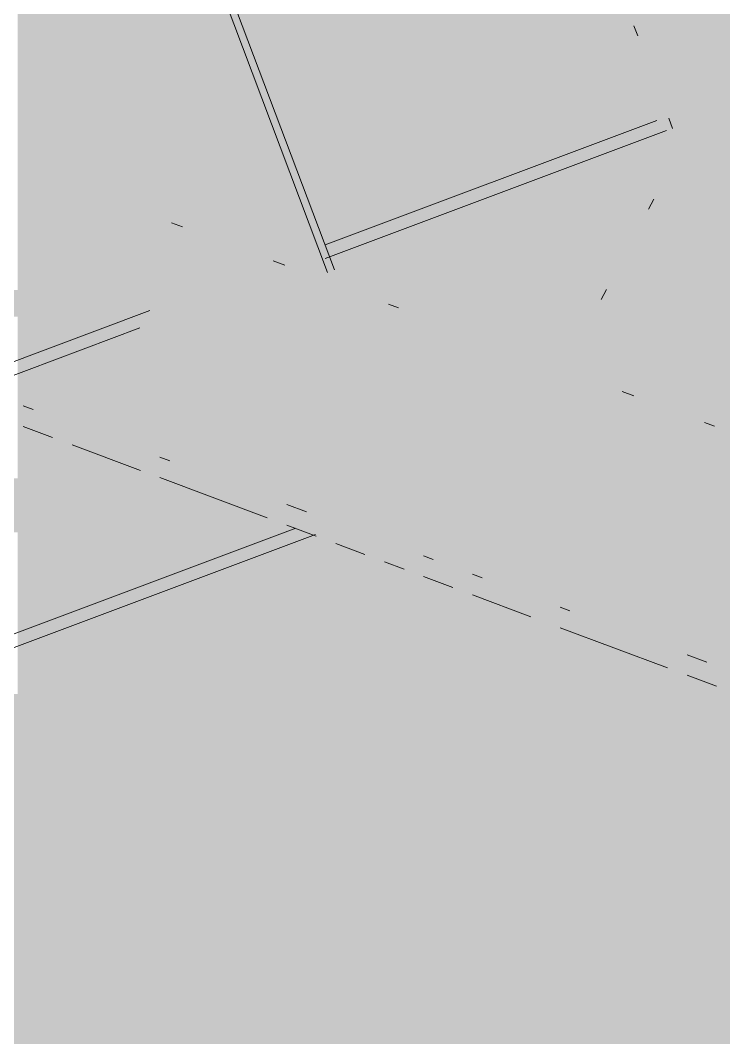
# Paper-space layout '03 3D Building and Roof' of a CAD drawing. Header units: millimetres. Extents: x 5 to 415, y 5 to 292.
# Drawn here: x 129.1 to 133.58, y 106.17 to 112.69 of the extents above; entities that cross this region are included whole.
import ezdxf

# ---------------------------------------------------------------- set-up
doc = ezdxf.new("R2010")
doc.units = ezdxf.units.MM
doc.layers.add('EXISTING', color=7, linetype='Continuous')
doc.layers.add('IMAGES', color=7, linetype='Continuous')

# ---------------------------------------------------------------- blocks, each defined once
blk = doc.blocks.new('SHEET_03')
at = {"layer": 'EXISTING', "color": 250, "lineweight": 9}
for p, q in [((131.0562, 111.0829), (130.3403, 112.9784)), ((130.3847, 112.995), (131.1007, 111.0995)), ((133.0066, 112.6529), (133.0313, 112.5875)), ((133.2288, 112.0646), (133.2535, 111.9993)), ((131.0413, 111.2587), (133.1534, 112.0499)), ((131.0413, 111.1713), (133.2155, 111.9858)), ((133.1346, 111.549), (133.1009, 111.4851)), ((130.0625, 111.399), (130.1319, 111.373)), ((130.7106, 111.1563), (130.7846, 111.1285)), ((132.8316, 110.9739), (132.7979, 110.9099)), ((120.9158, 107.4656), (129.9232, 110.8398)), ((131.507, 110.8579), (131.4441, 110.8815)), ((120.9779, 107.4015), (129.861, 110.7292)), ((132.9326, 110.3239), (133.0066, 110.2961)), ((129.118, 110.2335), (129.1802, 110.2102)), ((133.5201, 110.1038), (133.4572, 110.1274)), ((129.3045, 110.0325), (129.118, 110.1023)), ((129.8641, 109.8228), (129.4289, 109.9859)), ((129.9885, 109.9074), (130.0506, 109.8841)), ((130.6724, 109.52), (129.9885, 109.7763)), ((130.7968, 109.6046), (130.9211, 109.558)), ((130.9833, 109.4036), (130.7968, 109.4735)), ((123.2142, 106.5931), (130.8549, 109.4553)), ((123.2142, 106.5057), (130.9792, 109.4145)), ((131.2942, 109.2871), (131.1077, 109.357)), ((131.6673, 109.2785), (131.7294, 109.2552)), ((131.5429, 109.194), (131.4186, 109.2405)), ((131.8538, 109.0775), (131.6673, 109.1474)), ((131.9782, 109.162), (132.0403, 109.1387)), ((132.3512, 108.8912), (131.9782, 109.0309)), ((132.5378, 108.9524), (132.5999, 108.9291)), ((133.2217, 108.5651), (132.5378, 108.8213)), ((133.3461, 108.6496), (133.4704, 108.603)), ((133.5326, 108.4486), (133.3461, 108.5185))]:
    blk.add_line(p, q, dxfattribs=at)
at = {"layer": 'IMAGES', "color": 7}
for points in [[(129.0822, 111.4857), (129.2536, 111.4857), (129.0822, 114.9143), (129.2536, 114.9143)], [(129.2536, 111.6571), (129.425, 111.6571), (129.2536, 114.9143), (129.425, 114.9143)], [(129.425, 111.8286), (129.5963, 111.8286), (129.425, 114.5714), (129.5963, 114.5714)], [(129.5963, 112.5143), (130.1104, 112.5143), (129.5963, 114.4), (130.1104, 114.4)], [(130.1104, 112.6857), (130.2818, 112.6857), (130.1104, 113.2), (130.2818, 113.2)], [(130.2818, 112.6857), (130.4532, 112.6857), (130.2818, 113.0286), (130.4532, 113.0286)], [(130.6245, 112.6857), (130.7959, 112.6857), (130.6245, 113.0286), (130.7959, 113.0286)], [(130.4532, 112.6857), (130.6245, 112.6857), (130.4532, 112.8571), (130.6245, 112.8571)], [(130.7959, 112.6857), (132.1668, 112.6857), (130.7959, 112.8571), (132.1668, 112.8571)], [(132.1668, 112.6857), (132.3381, 112.6857), (132.1668, 112.8571), (132.3381, 112.8571)], [(132.3381, 112.6857), (132.5095, 112.6857), (132.3381, 112.8571), (132.5095, 112.8571)], [(132.5095, 112.6857), (132.6809, 112.6857), (132.5095, 112.8571), (132.6809, 112.8571)], [(132.6809, 112.6857), (133.0236, 112.6857), (132.6809, 112.8571), (133.0236, 112.8571)], [(133.0236, 112.6857), (133.195, 112.6857), (133.0236, 112.8571), (133.195, 112.8571)], [(133.195, 112.6857), (134.0518, 112.6857), (133.195, 112.8571), (134.0518, 112.8571)], [(130.1104, 112.5143), (130.2818, 112.5143), (130.1104, 112.6857), (130.2818, 112.6857)], [(130.2818, 112.5143), (130.4532, 112.5143), (130.2818, 112.6857), (130.4532, 112.6857)], [(130.4532, 112.5143), (130.6245, 112.5143), (130.4532, 112.6857), (130.6245, 112.6857)], [(130.6245, 112.5143), (130.7959, 112.5143), (130.6245, 112.6857), (130.7959, 112.6857)], [(130.7959, 112.5143), (131.6527, 112.5143), (130.7959, 112.6857), (131.6527, 112.6857)], [(131.6527, 112.5143), (131.8241, 112.5143), (131.6527, 112.6857), (131.8241, 112.6857)], [(131.8241, 112.5143), (131.9954, 112.5143), (131.8241, 112.6857), (131.9954, 112.6857)], [(131.9954, 112.5143), (132.1668, 112.5143), (131.9954, 112.6857), (132.1668, 112.6857)], [(132.1668, 112.5143), (132.3381, 112.5143), (132.1668, 112.6857), (132.3381, 112.6857)], [(132.3381, 112.5143), (132.5095, 112.5143), (132.3381, 112.6857), (132.5095, 112.6857)], [(132.5095, 112.5143), (132.6809, 112.5143), (132.5095, 112.6857), (132.6809, 112.6857)], [(132.6809, 112.5143), (132.8522, 112.5143), (132.6809, 112.6857), (132.8522, 112.6857)], [(132.8522, 112.5143), (133.0236, 112.5143), (132.8522, 112.6857), (133.0236, 112.6857)], [(133.0236, 112.5143), (133.195, 112.5143), (133.0236, 112.6857), (133.195, 112.6857)], [(133.195, 112.3429), (133.3663, 112.3429), (133.195, 112.6857), (133.3663, 112.6857)], [(133.3663, 112.3429), (134.0518, 112.3429), (133.3663, 112.6857), (134.0518, 112.6857)], [(129.5963, 112.3429), (130.2818, 112.3429), (129.5963, 112.5143), (130.2818, 112.5143)], [(130.2818, 112.3429), (130.4532, 112.3429), (130.2818, 112.5143), (130.4532, 112.5143)], [(130.4532, 112.1714), (130.6245, 112.1714), (130.4532, 112.5143), (130.6245, 112.5143)], [(130.6245, 112.3429), (130.7959, 112.3429), (130.6245, 112.5143), (130.7959, 112.5143)], [(130.7959, 112.3429), (130.9672, 112.3429), (130.7959, 112.5143), (130.9672, 112.5143)], [(130.9672, 112.3429), (131.1386, 112.3429), (130.9672, 112.5143), (131.1386, 112.5143)], [(131.1386, 112.3429), (131.4813, 112.3429), (131.1386, 112.5143), (131.4813, 112.5143)], [(131.4813, 112.3429), (131.6527, 112.3429), (131.4813, 112.5143), (131.6527, 112.5143)], [(131.6527, 112.3429), (131.8241, 112.3429), (131.6527, 112.5143), (131.8241, 112.5143)], [(131.8241, 112.3429), (131.9954, 112.3429), (131.8241, 112.5143), (131.9954, 112.5143)], [(131.9954, 112.3429), (132.3381, 112.3429), (131.9954, 112.5143), (132.3381, 112.5143)], [(132.3381, 112.3429), (132.6809, 112.3429), (132.3381, 112.5143), (132.6809, 112.5143)], [(132.6809, 112.3429), (133.195, 112.3429), (132.6809, 112.5143), (133.195, 112.5143)], [(129.5963, 111.8286), (130.1104, 111.8286), (129.5963, 112.3429), (130.1104, 112.3429)], [(130.1104, 111.4857), (130.2818, 111.4857), (130.1104, 112.3429), (130.2818, 112.3429)], [(130.2818, 111.8286), (130.4532, 111.8286), (130.2818, 112.3429), (130.4532, 112.3429)], [(130.6245, 112.1714), (130.7959, 112.1714), (130.6245, 112.3429), (130.7959, 112.3429)], [(130.7959, 112.1714), (130.9672, 112.1714), (130.7959, 112.3429), (130.9672, 112.3429)], [(130.9672, 112.1714), (131.1386, 112.1714), (130.9672, 112.3429), (131.1386, 112.3429)], [(131.1386, 112.1714), (131.4813, 112.1714), (131.1386, 112.3429), (131.4813, 112.3429)], [(131.4813, 112.1714), (131.6527, 112.1714), (131.4813, 112.3429), (131.6527, 112.3429)], [(131.6527, 112.1714), (131.8241, 112.1714), (131.6527, 112.3429), (131.8241, 112.3429)], [(131.8241, 112.1714), (131.9954, 112.1714), (131.8241, 112.3429), (131.9954, 112.3429)], [(131.9954, 112.1714), (132.3381, 112.1714), (131.9954, 112.3429), (132.3381, 112.3429)], [(132.3381, 112.1714), (132.8522, 112.1714), (132.3381, 112.3429), (132.8522, 112.3429)], [(132.8522, 112.1714), (133.0236, 112.1714), (132.8522, 112.3429), (133.0236, 112.3429)], [(133.0236, 112.1714), (133.195, 112.1714), (133.0236, 112.3429), (133.195, 112.3429)], [(133.195, 112.1714), (133.3663, 112.1714), (133.195, 112.3429), (133.3663, 112.3429)], [(133.3663, 112), (133.5377, 112), (133.3663, 112.3429), (133.5377, 112.3429)], [(133.5377, 111.3143), (134.0518, 111.3143), (133.5377, 112.3429), (134.0518, 112.3429)], [(130.4532, 112), (130.6245, 112), (130.4532, 112.1714), (130.6245, 112.1714)], [(130.6245, 112), (130.7959, 112), (130.6245, 112.1714), (130.7959, 112.1714)], [(130.7959, 112), (130.9672, 112), (130.7959, 112.1714), (130.9672, 112.1714)], [(130.9672, 112), (131.1386, 112), (130.9672, 112.1714), (131.1386, 112.1714)], [(131.1386, 112), (131.4813, 112), (131.1386, 112.1714), (131.4813, 112.1714)], [(131.4813, 112), (131.6527, 112), (131.4813, 112.1714), (131.6527, 112.1714)], [(131.6527, 112), (131.8241, 112), (131.6527, 112.1714), (131.8241, 112.1714)], [(131.8241, 112), (132.5095, 112), (131.8241, 112.1714), (132.5095, 112.1714)], [(132.5095, 112), (132.8522, 112), (132.5095, 112.1714), (132.8522, 112.1714)], [(132.8522, 112), (133.0236, 112), (132.8522, 112.1714), (133.0236, 112.1714)], [(133.0236, 112), (133.3663, 112), (133.0236, 112.1714), (133.3663, 112.1714)], [(130.4532, 111.6571), (130.6245, 111.6571), (130.4532, 112), (130.6245, 112)], [(130.6245, 111.8286), (130.9672, 111.8286), (130.6245, 112), (130.9672, 112)], [(130.9672, 111.8286), (131.1386, 111.8286), (130.9672, 112), (131.1386, 112)], [(131.1386, 111.8286), (132.1668, 111.8286), (131.1386, 112), (132.1668, 112)], [(132.1668, 111.8286), (132.3381, 111.8286), (132.1668, 112), (132.3381, 112)], [(132.3381, 111.8286), (132.5095, 111.8286), (132.3381, 112), (132.5095, 112)], [(132.5095, 111.8286), (132.6809, 111.8286), (132.5095, 112), (132.6809, 112)], [(132.6809, 111.8286), (132.8522, 111.8286), (132.6809, 112), (132.8522, 112)], [(132.8522, 111.6571), (133.0236, 111.6571), (132.8522, 112), (133.0236, 112)], [(133.0236, 111.8286), (133.195, 111.8286), (133.0236, 112), (133.195, 112)], [(133.195, 111.8286), (133.3663, 111.8286), (133.195, 112), (133.3663, 112)], [(133.3663, 111.8286), (133.5377, 111.8286), (133.3663, 112), (133.5377, 112)], [(129.425, 111.6571), (129.5963, 111.6571), (129.425, 111.8286), (129.5963, 111.8286)], [(129.5963, 111.6571), (129.7677, 111.6571), (129.5963, 111.8286), (129.7677, 111.8286)], [(129.7677, 111.6571), (129.9391, 111.6571), (129.7677, 111.8286), (129.9391, 111.8286)], [(129.9391, 111.6571), (130.1104, 111.6571), (129.9391, 111.8286), (130.1104, 111.8286)], [(130.2818, 111.6571), (130.4532, 111.6571), (130.2818, 111.8286), (130.4532, 111.8286)], [(130.6245, 111.6571), (130.7959, 111.6571), (130.6245, 111.8286), (130.7959, 111.8286)], [(130.7959, 111.6571), (130.9672, 111.6571), (130.7959, 111.8286), (130.9672, 111.8286)], [(130.9672, 111.6571), (131.1386, 111.6571), (130.9672, 111.8286), (131.1386, 111.8286)], [(131.1386, 111.6571), (131.31, 111.6571), (131.1386, 111.8286), (131.31, 111.8286)], [(131.31, 111.6571), (131.6527, 111.6571), (131.31, 111.8286), (131.6527, 111.8286)], [(131.6527, 111.6571), (131.8241, 111.6571), (131.6527, 111.8286), (131.8241, 111.8286)], [(131.8241, 111.6571), (131.9954, 111.6571), (131.8241, 111.8286), (131.9954, 111.8286)], [(131.9954, 111.6571), (132.1668, 111.6571), (131.9954, 111.8286), (132.1668, 111.8286)], [(132.1668, 111.6571), (132.3381, 111.6571), (132.1668, 111.8286), (132.3381, 111.8286)], [(132.3381, 111.4857), (132.5095, 111.4857), (132.3381, 111.8286), (132.5095, 111.8286)], [(132.5095, 111.6571), (132.8522, 111.6571), (132.5095, 111.8286), (132.8522, 111.8286)], [(133.0236, 111.6571), (133.195, 111.6571), (133.0236, 111.8286), (133.195, 111.8286)], [(133.195, 111.6571), (133.3663, 111.6571), (133.195, 111.8286), (133.3663, 111.8286)], [(133.3663, 111.3143), (133.5377, 111.3143), (133.3663, 111.8286), (133.5377, 111.8286)], [(129.2536, 111.4857), (129.425, 111.4857), (129.2536, 111.6571), (129.425, 111.6571)], [(129.425, 111.4857), (129.5963, 111.4857), (129.425, 111.6571), (129.5963, 111.6571)], [(129.5963, 111.3143), (129.7677, 111.3143), (129.5963, 111.6571), (129.7677, 111.6571)], [(129.7677, 111.4857), (129.9391, 111.4857), (129.7677, 111.6571), (129.9391, 111.6571)], [(129.9391, 111.4857), (130.1104, 111.4857), (129.9391, 111.6571), (130.1104, 111.6571)], [(130.2818, 111.4857), (130.4532, 111.4857), (130.2818, 111.6571), (130.4532, 111.6571)], [(130.4532, 111.3143), (130.6245, 111.3143), (130.4532, 111.6571), (130.6245, 111.6571)], [(130.6245, 111.3143), (130.7959, 111.3143), (130.6245, 111.6571), (130.7959, 111.6571)], [(130.7959, 111.4857), (130.9672, 111.4857), (130.7959, 111.6571), (130.9672, 111.6571)], [(130.9672, 111.4857), (131.1386, 111.4857), (130.9672, 111.6571), (131.1386, 111.6571)], [(131.1386, 111.4857), (131.31, 111.4857), (131.1386, 111.6571), (131.31, 111.6571)], [(131.31, 111.4857), (131.4813, 111.4857), (131.31, 111.6571), (131.4813, 111.6571)], [(131.4813, 111.4857), (131.6527, 111.4857), (131.4813, 111.6571), (131.6527, 111.6571)], [(131.6527, 111.4857), (131.8241, 111.4857), (131.6527, 111.6571), (131.8241, 111.6571)], [(131.8241, 111.3143), (131.9954, 111.3143), (131.8241, 111.6571), (131.9954, 111.6571)], [(131.9954, 111.4857), (132.3381, 111.4857), (131.9954, 111.6571), (132.3381, 111.6571)], [(132.5095, 111.4857), (132.6809, 111.4857), (132.5095, 111.6571), (132.6809, 111.6571)], [(132.6809, 111.4857), (132.8522, 111.4857), (132.6809, 111.6571), (132.8522, 111.6571)], [(132.8522, 111.3143), (133.0236, 111.3143), (132.8522, 111.6571), (133.0236, 111.6571)], [(133.0236, 111.4857), (133.195, 111.4857), (133.0236, 111.6571), (133.195, 111.6571)], [(133.195, 111.3143), (133.3663, 111.3143), (133.195, 111.6571), (133.3663, 111.6571)], [(129.0822, 111.3143), (129.2536, 111.3143), (129.0822, 111.4857), (129.2536, 111.4857)], [(129.2536, 111.3143), (129.425, 111.3143), (129.2536, 111.4857), (129.425, 111.4857)], [(129.425, 111.3143), (129.5963, 111.3143), (129.425, 111.4857), (129.5963, 111.4857)], [(129.7677, 111.3143), (129.9391, 111.3143), (129.7677, 111.4857), (129.9391, 111.4857)], [(129.9391, 111.3143), (130.1104, 111.3143), (129.9391, 111.4857), (130.1104, 111.4857)], [(130.1104, 111.3143), (130.2818, 111.3143), (130.1104, 111.4857), (130.2818, 111.4857)], [(130.2818, 111.3143), (130.4532, 111.3143), (130.2818, 111.4857), (130.4532, 111.4857)], [(130.7959, 111.3143), (130.9672, 111.3143), (130.7959, 111.4857), (130.9672, 111.4857)], [(130.9672, 110.9714), (131.1386, 110.9714), (130.9672, 111.4857), (131.1386, 111.4857)], [(131.1386, 111.3143), (131.31, 111.3143), (131.1386, 111.4857), (131.31, 111.4857)], [(131.31, 111.3143), (131.4813, 111.3143), (131.31, 111.4857), (131.4813, 111.4857)], [(131.4813, 111.3143), (131.6527, 111.3143), (131.4813, 111.4857), (131.6527, 111.4857)], [(131.6527, 111.3143), (131.8241, 111.3143), (131.6527, 111.4857), (131.8241, 111.4857)], [(131.9954, 111.3143), (132.1668, 111.3143), (131.9954, 111.4857), (132.1668, 111.4857)], [(132.1668, 111.3143), (132.3381, 111.3143), (132.1668, 111.4857), (132.3381, 111.4857)], [(132.3381, 111.3143), (132.5095, 111.3143), (132.3381, 111.4857), (132.5095, 111.4857)], [(132.5095, 111.3143), (132.8522, 111.3143), (132.5095, 111.4857), (132.8522, 111.4857)], [(133.0236, 111.3143), (133.195, 111.3143), (133.0236, 111.4857), (133.195, 111.4857)], [(129.0822, 111.1429), (129.2536, 111.1429), (129.0822, 111.3143), (129.2536, 111.3143)], [(129.2536, 111.1429), (129.425, 111.1429), (129.2536, 111.3143), (129.425, 111.3143)], [(129.425, 111.1429), (129.5963, 111.1429), (129.425, 111.3143), (129.5963, 111.3143)], [(129.5963, 111.1429), (129.7677, 111.1429), (129.5963, 111.3143), (129.7677, 111.3143)], [(129.7677, 111.1429), (129.9391, 111.1429), (129.7677, 111.3143), (129.9391, 111.3143)], [(129.9391, 111.1429), (130.1104, 111.1429), (129.9391, 111.3143), (130.1104, 111.3143)], [(130.1104, 111.1429), (130.4532, 111.1429), (130.1104, 111.3143), (130.4532, 111.3143)], [(130.4532, 111.1429), (130.6245, 111.1429), (130.4532, 111.3143), (130.6245, 111.3143)], [(130.6245, 111.1429), (130.7959, 111.1429), (130.6245, 111.3143), (130.7959, 111.3143)], [(130.7959, 111.1429), (130.9672, 111.1429), (130.7959, 111.3143), (130.9672, 111.3143)], [(131.1386, 111.1429), (131.31, 111.1429), (131.1386, 111.3143), (131.31, 111.3143)], [(131.31, 111.1429), (131.4813, 111.1429), (131.31, 111.3143), (131.4813, 111.3143)], [(131.4813, 111.1429), (131.6527, 111.1429), (131.4813, 111.3143), (131.6527, 111.3143)], [(131.6527, 111.1429), (131.8241, 111.1429), (131.6527, 111.3143), (131.8241, 111.3143)], [(131.8241, 111.1429), (132.3381, 111.1429), (131.8241, 111.3143), (132.3381, 111.3143)], [(132.3381, 111.1429), (132.6809, 111.1429), (132.3381, 111.3143), (132.6809, 111.3143)], [(132.6809, 111.1429), (132.8522, 111.1429), (132.6809, 111.3143), (132.8522, 111.3143)], [(132.8522, 111.1429), (133.195, 111.1429), (132.8522, 111.3143), (133.195, 111.3143)], [(133.195, 111.1429), (133.3663, 111.1429), (133.195, 111.3143), (133.3663, 111.3143)], [(133.3663, 111.1429), (134.0518, 111.1429), (133.3663, 111.3143), (134.0518, 111.3143)], [(129.0822, 110.9714), (129.425, 110.9714), (129.0822, 111.1429), (129.425, 111.1429)], [(129.425, 110.9714), (129.5963, 110.9714), (129.425, 111.1429), (129.5963, 111.1429)], [(129.5963, 110.9714), (130.1104, 110.9714), (129.5963, 111.1429), (130.1104, 111.1429)], [(130.1104, 110.9714), (130.2818, 110.9714), (130.1104, 111.1429), (130.2818, 111.1429)], [(130.2818, 110.9714), (130.4532, 110.9714), (130.2818, 111.1429), (130.4532, 111.1429)], [(130.4532, 110.9714), (130.6245, 110.9714), (130.4532, 111.1429), (130.6245, 111.1429)], [(130.6245, 110.9714), (130.7959, 110.9714), (130.6245, 111.1429), (130.7959, 111.1429)], [(130.7959, 110.9714), (130.9672, 110.9714), (130.7959, 111.1429), (130.9672, 111.1429)], [(131.1386, 110.9714), (131.31, 110.9714), (131.1386, 111.1429), (131.31, 111.1429)], [(131.31, 110.9714), (131.4813, 110.9714), (131.31, 111.1429), (131.4813, 111.1429)], [(131.4813, 110.9714), (131.6527, 110.9714), (131.4813, 111.1429), (131.6527, 111.1429)], [(131.6527, 110.9714), (131.8241, 110.9714), (131.6527, 111.1429), (131.8241, 111.1429)], [(131.8241, 110.9714), (132.6809, 110.9714), (131.8241, 111.1429), (132.6809, 111.1429)], [(132.6809, 110.9714), (132.8522, 110.9714), (132.6809, 111.1429), (132.8522, 111.1429)], [(132.8522, 110.9714), (133.0236, 110.9714), (132.8522, 111.1429), (133.0236, 111.1429)], [(133.0236, 110.8), (133.195, 110.8), (133.0236, 111.1429), (133.195, 111.1429)], [(133.195, 110.8), (134.0518, 110.8), (133.195, 111.1429), (134.0518, 111.1429)], [(128.5682, 110.8), (129.425, 110.8), (128.5682, 110.9714), (129.425, 110.9714)], [(129.425, 110.8), (129.5963, 110.8), (129.425, 110.9714), (129.5963, 110.9714)], [(129.5963, 110.8), (129.7677, 110.8), (129.5963, 110.9714), (129.7677, 110.9714)], [(129.7677, 110.8), (129.9391, 110.8), (129.7677, 110.9714), (129.9391, 110.9714)], [(129.9391, 110.8), (130.1104, 110.8), (129.9391, 110.9714), (130.1104, 110.9714)], [(130.1104, 110.8), (130.2818, 110.8), (130.1104, 110.9714), (130.2818, 110.9714)], [(130.2818, 110.8), (130.4532, 110.8), (130.2818, 110.9714), (130.4532, 110.9714)], [(130.4532, 110.8), (130.7959, 110.8), (130.4532, 110.9714), (130.7959, 110.9714)], [(130.7959, 110.8), (130.9672, 110.8), (130.7959, 110.9714), (130.9672, 110.9714)], [(130.9672, 110.8), (131.1386, 110.8), (130.9672, 110.9714), (131.1386, 110.9714)], [(131.1386, 110.8), (131.31, 110.8), (131.1386, 110.9714), (131.31, 110.9714)], [(131.31, 110.8), (131.4813, 110.8), (131.31, 110.9714), (131.4813, 110.9714)], [(131.4813, 110.8), (131.6527, 110.8), (131.4813, 110.9714), (131.6527, 110.9714)], [(131.6527, 110.8), (131.8241, 110.8), (131.6527, 110.9714), (131.8241, 110.9714)], [(131.8241, 110.8), (131.9954, 110.8), (131.8241, 110.9714), (131.9954, 110.9714)], [(131.9954, 110.8), (132.3381, 110.8), (131.9954, 110.9714), (132.3381, 110.9714)], [(132.3381, 110.8), (132.5095, 110.8), (132.3381, 110.9714), (132.5095, 110.9714)], [(132.5095, 110.8), (132.6809, 110.8), (132.5095, 110.9714), (132.6809, 110.9714)], [(132.6809, 110.8), (132.8522, 110.8), (132.6809, 110.9714), (132.8522, 110.9714)], [(132.8522, 110.8), (133.0236, 110.8), (132.8522, 110.9714), (133.0236, 110.9714)], [(129.0822, 110.6286), (129.2536, 110.6286), (129.0822, 110.8), (129.2536, 110.8)], [(129.2536, 110.6286), (129.425, 110.6286), (129.2536, 110.8), (129.425, 110.8)], [(129.425, 110.6286), (129.5963, 110.6286), (129.425, 110.8), (129.5963, 110.8)], [(129.5963, 110.4571), (129.7677, 110.4571), (129.5963, 110.8), (129.7677, 110.8)], [(129.7677, 110.6286), (129.9391, 110.6286), (129.7677, 110.8), (129.9391, 110.8)], [(129.9391, 110.6286), (130.1104, 110.6286), (129.9391, 110.8), (130.1104, 110.8)], [(130.1104, 110.6286), (130.2818, 110.6286), (130.1104, 110.8), (130.2818, 110.8)], [(130.2818, 110.6286), (130.9672, 110.6286), (130.2818, 110.8), (130.9672, 110.8)], [(130.9672, 110.6286), (131.1386, 110.6286), (130.9672, 110.8), (131.1386, 110.8)], [(131.1386, 110.6286), (131.31, 110.6286), (131.1386, 110.8), (131.31, 110.8)], [(131.31, 110.6286), (131.4813, 110.6286), (131.31, 110.8), (131.4813, 110.8)], [(131.4813, 110.6286), (131.6527, 110.6286), (131.4813, 110.8), (131.6527, 110.8)], [(131.6527, 110.6286), (131.8241, 110.6286), (131.6527, 110.8), (131.8241, 110.8)], [(131.8241, 110.6286), (131.9954, 110.6286), (131.8241, 110.8), (131.9954, 110.8)], [(131.9954, 110.6286), (132.1668, 110.6286), (131.9954, 110.8), (132.1668, 110.8)], [(132.1668, 110.6286), (132.3381, 110.6286), (132.1668, 110.8), (132.3381, 110.8)], [(132.3381, 110.6286), (132.5095, 110.6286), (132.3381, 110.8), (132.5095, 110.8)], [(132.5095, 110.6286), (132.6809, 110.6286), (132.5095, 110.8), (132.6809, 110.8)], [(132.6809, 110.6286), (132.8522, 110.6286), (132.6809, 110.8), (132.8522, 110.8)], [(132.8522, 110.6286), (133.0236, 110.6286), (132.8522, 110.8), (133.0236, 110.8)], [(133.0236, 110.4571), (134.0518, 110.4571), (133.0236, 110.8), (134.0518, 110.8)], [(129.0822, 110.4571), (129.5963, 110.4571), (129.0822, 110.6286), (129.5963, 110.6286)], [(129.7677, 110.4571), (129.9391, 110.4571), (129.7677, 110.6286), (129.9391, 110.6286)], [(129.9391, 110.4571), (130.1104, 110.4571), (129.9391, 110.6286), (130.1104, 110.6286)], [(130.1104, 110.4571), (131.31, 110.4571), (130.1104, 110.6286), (131.31, 110.6286)], [(131.31, 110.4571), (131.6527, 110.4571), (131.31, 110.6286), (131.6527, 110.6286)], [(131.6527, 110.4571), (131.8241, 110.4571), (131.6527, 110.6286), (131.8241, 110.6286)], [(131.8241, 110.4571), (131.9954, 110.4571), (131.8241, 110.6286), (131.9954, 110.6286)], [(131.9954, 110.4571), (132.1668, 110.4571), (131.9954, 110.6286), (132.1668, 110.6286)], [(132.1668, 110.4571), (132.3381, 110.4571), (132.1668, 110.6286), (132.3381, 110.6286)], [(132.3381, 110.4571), (132.6809, 110.4571), (132.3381, 110.6286), (132.6809, 110.6286)], [(132.6809, 110.4571), (132.8522, 110.4571), (132.6809, 110.6286), (132.8522, 110.6286)], [(132.8522, 110.4571), (133.0236, 110.4571), (132.8522, 110.6286), (133.0236, 110.6286)], [(129.0822, 110.2857), (129.2536, 110.2857), (129.0822, 110.4571), (129.2536, 110.4571)], [(129.2536, 110.1143), (129.425, 110.1143), (129.2536, 110.4571), (129.425, 110.4571)], [(129.425, 110.2857), (129.5963, 110.2857), (129.425, 110.4571), (129.5963, 110.4571)], [(129.5963, 110.2857), (129.7677, 110.2857), (129.5963, 110.4571), (129.7677, 110.4571)], [(129.7677, 110.2857), (129.9391, 110.2857), (129.7677, 110.4571), (129.9391, 110.4571)], [(129.9391, 110.2857), (130.1104, 110.2857), (129.9391, 110.4571), (130.1104, 110.4571)], [(130.1104, 110.2857), (131.8241, 110.2857), (130.1104, 110.4571), (131.8241, 110.4571)], [(131.8241, 110.2857), (131.9954, 110.2857), (131.8241, 110.4571), (131.9954, 110.4571)], [(131.9954, 110.2857), (132.1668, 110.2857), (131.9954, 110.4571), (132.1668, 110.4571)], [(132.1668, 110.2857), (132.3381, 110.2857), (132.1668, 110.4571), (132.3381, 110.4571)], [(132.3381, 110.2857), (133.0236, 110.2857), (132.3381, 110.4571), (133.0236, 110.4571)], [(133.0236, 110.2857), (133.195, 110.2857), (133.0236, 110.4571), (133.195, 110.4571)], [(133.195, 110.2857), (133.5377, 110.2857), (133.195, 110.4571), (133.5377, 110.4571)], [(133.5377, 110.2857), (134.0518, 110.2857), (133.5377, 110.4571), (134.0518, 110.4571)], [(129.0822, 110.1143), (129.2536, 110.1143), (129.0822, 110.2857), (129.2536, 110.2857)], [(129.425, 110.1143), (129.5963, 110.1143), (129.425, 110.2857), (129.5963, 110.2857)], [(129.5963, 110.1143), (129.7677, 110.1143), (129.5963, 110.2857), (129.7677, 110.2857)], [(129.7677, 110.1143), (130.1104, 110.1143), (129.7677, 110.2857), (130.1104, 110.2857)], [(130.1104, 110.1143), (130.4532, 110.1143), (130.1104, 110.2857), (130.4532, 110.2857)], [(130.4532, 110.1143), (130.6245, 110.1143), (130.4532, 110.2857), (130.6245, 110.2857)], [(130.6245, 110.1143), (130.9672, 110.1143), (130.6245, 110.2857), (130.9672, 110.2857)], [(130.9672, 110.1143), (131.31, 110.1143), (130.9672, 110.2857), (131.31, 110.2857)], [(131.31, 110.1143), (132.3381, 110.1143), (131.31, 110.2857), (132.3381, 110.2857)], [(132.3381, 110.1143), (132.6809, 110.1143), (132.3381, 110.2857), (132.6809, 110.2857)], [(132.6809, 110.1143), (132.8522, 110.1143), (132.6809, 110.2857), (132.8522, 110.2857)], [(132.8522, 110.1143), (133.0236, 110.1143), (132.8522, 110.2857), (133.0236, 110.2857)], [(133.0236, 110.1143), (133.195, 110.1143), (133.0236, 110.2857), (133.195, 110.2857)], [(133.195, 110.1143), (133.5377, 110.1143), (133.195, 110.2857), (133.5377, 110.2857)], [(133.5377, 110.1143), (133.8804, 110.1143), (133.5377, 110.2857), (133.8804, 110.2857)], [(129.0822, 109.9429), (129.2536, 109.9429), (129.0822, 110.1143), (129.2536, 110.1143)], [(129.2536, 109.9429), (129.425, 109.9429), (129.2536, 110.1143), (129.425, 110.1143)], [(129.425, 109.9429), (129.5963, 109.9429), (129.425, 110.1143), (129.5963, 110.1143)], [(129.5963, 109.9429), (129.7677, 109.9429), (129.5963, 110.1143), (129.7677, 110.1143)], [(129.7677, 109.9429), (129.9391, 109.9429), (129.7677, 110.1143), (129.9391, 110.1143)], [(129.9391, 109.9429), (130.6245, 109.9429), (129.9391, 110.1143), (130.6245, 110.1143)], [(130.6245, 109.9429), (130.9672, 109.9429), (130.6245, 110.1143), (130.9672, 110.1143)], [(130.9672, 109.9429), (131.31, 109.9429), (130.9672, 110.1143), (131.31, 110.1143)], [(131.31, 109.7714), (131.4813, 109.7714), (131.31, 110.1143), (131.4813, 110.1143)], [(131.4813, 109.9429), (132.6809, 109.9429), (131.4813, 110.1143), (132.6809, 110.1143)], [(132.6809, 109.9429), (133.195, 109.9429), (132.6809, 110.1143), (133.195, 110.1143)], [(133.195, 109.9429), (133.3663, 109.9429), (133.195, 110.1143), (133.3663, 110.1143)], [(133.3663, 109.9429), (133.5377, 109.9429), (133.3663, 110.1143), (133.5377, 110.1143)], [(133.5377, 109.9429), (133.8804, 109.9429), (133.5377, 110.1143), (133.8804, 110.1143)], [(129.0822, 109.7714), (129.2536, 109.7714), (129.0822, 109.9429), (129.2536, 109.9429)], [(129.2536, 109.7714), (129.425, 109.7714), (129.2536, 109.9429), (129.425, 109.9429)], [(129.425, 109.7714), (129.5963, 109.7714), (129.425, 109.9429), (129.5963, 109.9429)], [(129.5963, 109.7714), (129.9391, 109.7714), (129.5963, 109.9429), (129.9391, 109.9429)], [(129.9391, 109.7714), (130.2818, 109.7714), (129.9391, 109.9429), (130.2818, 109.9429)], [(130.2818, 109.7714), (130.4532, 109.7714), (130.2818, 109.9429), (130.4532, 109.9429)], [(130.4532, 109.7714), (130.7959, 109.7714), (130.4532, 109.9429), (130.7959, 109.9429)], [(130.7959, 109.7714), (130.9672, 109.7714), (130.7959, 109.9429), (130.9672, 109.9429)], [(130.9672, 109.7714), (131.31, 109.7714), (130.9672, 109.9429), (131.31, 109.9429)], [(131.4813, 109.7714), (133.195, 109.7714), (131.4813, 109.9429), (133.195, 109.9429)], [(133.195, 109.7714), (133.5377, 109.7714), (133.195, 109.9429), (133.5377, 109.9429)], [(133.5377, 109.7714), (133.7091, 109.7714), (133.5377, 109.9429), (133.7091, 109.9429)], [(128.0541, 109.6), (129.425, 109.6), (128.0541, 109.7714), (129.425, 109.7714)], [(129.425, 109.6), (129.5963, 109.6), (129.425, 109.7714), (129.5963, 109.7714)], [(129.5963, 109.6), (129.7677, 109.6), (129.5963, 109.7714), (129.7677, 109.7714)], [(129.7677, 109.6), (129.9391, 109.6), (129.7677, 109.7714), (129.9391, 109.7714)], [(129.9391, 109.6), (130.1104, 109.6), (129.9391, 109.7714), (130.1104, 109.7714)], [(130.1104, 109.6), (130.2818, 109.6), (130.1104, 109.7714), (130.2818, 109.7714)], [(130.2818, 109.6), (130.4532, 109.6), (130.2818, 109.7714), (130.4532, 109.7714)], [(130.4532, 109.6), (130.6245, 109.6), (130.4532, 109.7714), (130.6245, 109.7714)], [(130.6245, 109.6), (130.7959, 109.6), (130.6245, 109.7714), (130.7959, 109.7714)], [(130.7959, 109.6), (130.9672, 109.6), (130.7959, 109.7714), (130.9672, 109.7714)], [(130.9672, 109.6), (131.1386, 109.6), (130.9672, 109.7714), (131.1386, 109.7714)], [(131.1386, 109.4286), (131.31, 109.4286), (131.1386, 109.7714), (131.31, 109.7714)], [(131.31, 109.6), (131.6527, 109.6), (131.31, 109.7714), (131.6527, 109.7714)], [(131.6527, 109.6), (131.8241, 109.6), (131.6527, 109.7714), (131.8241, 109.7714)], [(131.8241, 109.6), (133.5377, 109.6), (131.8241, 109.7714), (133.5377, 109.7714)], [(133.5377, 109.6), (133.7091, 109.6), (133.5377, 109.7714), (133.7091, 109.7714)], [(127.7113, 109.4286), (129.2536, 109.4286), (127.7113, 109.6), (129.2536, 109.6)], [(129.2536, 109.4286), (129.425, 109.4286), (129.2536, 109.6), (129.425, 109.6)], [(129.425, 109.4286), (129.5963, 109.4286), (129.425, 109.6), (129.5963, 109.6)], [(129.5963, 109.4286), (129.7677, 109.4286), (129.5963, 109.6), (129.7677, 109.6)], [(129.7677, 109.4286), (130.1104, 109.4286), (129.7677, 109.6), (130.1104, 109.6)], [(130.1104, 109.4286), (130.6245, 109.4286), (130.1104, 109.6), (130.6245, 109.6)], [(130.6245, 109.4286), (130.7959, 109.4286), (130.6245, 109.6), (130.7959, 109.6)], [(130.7959, 109.4286), (130.9672, 109.4286), (130.7959, 109.6), (130.9672, 109.6)], [(130.9672, 109.4286), (131.1386, 109.4286), (130.9672, 109.6), (131.1386, 109.6)], [(131.31, 109.4286), (131.4813, 109.4286), (131.31, 109.6), (131.4813, 109.6)], [(131.4813, 109.4286), (131.8241, 109.4286), (131.4813, 109.6), (131.8241, 109.6)], [(131.8241, 109.4286), (131.9954, 109.4286), (131.8241, 109.6), (131.9954, 109.6)], [(131.9954, 109.4286), (132.3381, 109.4286), (131.9954, 109.6), (132.3381, 109.6)], [(132.3381, 109.4286), (132.6809, 109.4286), (132.3381, 109.6), (132.6809, 109.6)], [(132.6809, 109.4286), (133.0236, 109.4286), (132.6809, 109.6), (133.0236, 109.6)], [(133.0236, 109.4286), (134.0518, 109.4286), (133.0236, 109.6), (134.0518, 109.6)], [(129.0822, 109.2571), (129.2536, 109.2571), (129.0822, 109.4286), (129.2536, 109.4286)], [(129.2536, 109.2571), (129.425, 109.2571), (129.2536, 109.4286), (129.425, 109.4286)], [(129.425, 109.2571), (129.7677, 109.2571), (129.425, 109.4286), (129.7677, 109.4286)], [(129.7677, 109.2571), (129.9391, 109.2571), (129.7677, 109.4286), (129.9391, 109.4286)], [(129.9391, 109.2571), (130.1104, 109.2571), (129.9391, 109.4286), (130.1104, 109.4286)], [(130.1104, 109.2571), (130.2818, 109.2571), (130.1104, 109.4286), (130.2818, 109.4286)], [(130.2818, 109.2571), (130.4532, 109.2571), (130.2818, 109.4286), (130.4532, 109.4286)], [(130.4532, 109.2571), (130.6245, 109.2571), (130.4532, 109.4286), (130.6245, 109.4286)], [(130.6245, 109.2571), (130.9672, 109.2571), (130.6245, 109.4286), (130.9672, 109.4286)], [(130.9672, 109.2571), (131.31, 109.2571), (130.9672, 109.4286), (131.31, 109.4286)], [(131.31, 109.2571), (131.6527, 109.2571), (131.31, 109.4286), (131.6527, 109.4286)], [(131.6527, 109.2571), (131.8241, 109.2571), (131.6527, 109.4286), (131.8241, 109.4286)], [(131.8241, 109.2571), (131.9954, 109.2571), (131.8241, 109.4286), (131.9954, 109.4286)], [(131.9954, 109.2571), (132.1668, 109.2571), (131.9954, 109.4286), (132.1668, 109.4286)], [(132.1668, 109.0857), (132.5095, 109.0857), (132.1668, 109.4286), (132.5095, 109.4286)], [(132.5095, 109.2571), (132.6809, 109.2571), (132.5095, 109.4286), (132.6809, 109.4286)], [(132.6809, 109.2571), (133.0236, 109.2571), (132.6809, 109.4286), (133.0236, 109.4286)], [(133.0236, 109.2571), (133.195, 109.2571), (133.0236, 109.4286), (133.195, 109.4286)], [(133.195, 109.2571), (134.0518, 109.2571), (133.195, 109.4286), (134.0518, 109.4286)], [(129.0822, 109.0857), (129.2536, 109.0857), (129.0822, 109.2571), (129.2536, 109.2571)], [(129.2536, 109.0857), (129.425, 109.0857), (129.2536, 109.2571), (129.425, 109.2571)], [(129.425, 109.0857), (129.5963, 109.0857), (129.425, 109.2571), (129.5963, 109.2571)], [(129.5963, 109.0857), (129.7677, 109.0857), (129.5963, 109.2571), (129.7677, 109.2571)], [(129.7677, 109.0857), (129.9391, 109.0857), (129.7677, 109.2571), (129.9391, 109.2571)], [(129.9391, 109.0857), (130.1104, 109.0857), (129.9391, 109.2571), (130.1104, 109.2571)], [(130.1104, 109.0857), (130.2818, 109.0857), (130.1104, 109.2571), (130.2818, 109.2571)], [(130.2818, 109.0857), (130.4532, 109.0857), (130.2818, 109.2571), (130.4532, 109.2571)], [(130.4532, 109.0857), (130.6245, 109.0857), (130.4532, 109.2571), (130.6245, 109.2571)], [(130.6245, 109.0857), (130.9672, 109.0857), (130.6245, 109.2571), (130.9672, 109.2571)], [(130.9672, 109.0857), (131.1386, 109.0857), (130.9672, 109.2571), (131.1386, 109.2571)], [(131.1386, 109.0857), (131.31, 109.0857), (131.1386, 109.2571), (131.31, 109.2571)], [(131.31, 109.0857), (131.6527, 109.0857), (131.31, 109.2571), (131.6527, 109.2571)], [(131.6527, 109.0857), (131.9954, 109.0857), (131.6527, 109.2571), (131.9954, 109.2571)], [(131.9954, 109.0857), (132.1668, 109.0857), (131.9954, 109.2571), (132.1668, 109.2571)], [(132.5095, 109.0857), (132.6809, 109.0857), (132.5095, 109.2571), (132.6809, 109.2571)], [(132.6809, 109.0857), (132.8522, 109.0857), (132.6809, 109.2571), (132.8522, 109.2571)], [(132.8522, 109.0857), (133.0236, 109.0857), (132.8522, 109.2571), (133.0236, 109.2571)], [(133.0236, 109.0857), (133.3663, 109.0857), (133.0236, 109.2571), (133.3663, 109.2571)], [(133.3663, 109.0857), (134.0518, 109.0857), (133.3663, 109.2571), (134.0518, 109.2571)], [(129.0822, 108.9143), (129.2536, 108.9143), (129.0822, 109.0857), (129.2536, 109.0857)], [(129.2536, 108.9143), (129.425, 108.9143), (129.2536, 109.0857), (129.425, 109.0857)], [(129.425, 108.9143), (129.5963, 108.9143), (129.425, 109.0857), (129.5963, 109.0857)], [(129.5963, 108.9143), (129.7677, 108.9143), (129.5963, 109.0857), (129.7677, 109.0857)], [(129.7677, 108.9143), (129.9391, 108.9143), (129.7677, 109.0857), (129.9391, 109.0857)], [(129.9391, 108.7429), (130.1104, 108.7429), (129.9391, 109.0857), (130.1104, 109.0857)], [(130.1104, 108.9143), (130.4532, 108.9143), (130.1104, 109.0857), (130.4532, 109.0857)], [(130.4532, 108.9143), (130.7959, 108.9143), (130.4532, 109.0857), (130.7959, 109.0857)], [(130.7959, 108.9143), (130.9672, 108.9143), (130.7959, 109.0857), (130.9672, 109.0857)], [(130.9672, 108.9143), (131.31, 108.9143), (130.9672, 109.0857), (131.31, 109.0857)], [(131.31, 108.9143), (131.4813, 108.9143), (131.31, 109.0857), (131.4813, 109.0857)], [(131.4813, 108.9143), (131.8241, 108.9143), (131.4813, 109.0857), (131.8241, 109.0857)], [(131.8241, 108.9143), (132.1668, 108.9143), (131.8241, 109.0857), (132.1668, 109.0857)], [(132.1668, 108.9143), (132.3381, 108.9143), (132.1668, 109.0857), (132.3381, 109.0857)], [(132.3381, 108.9143), (132.5095, 108.9143), (132.3381, 109.0857), (132.5095, 109.0857)], [(132.5095, 108.9143), (132.6809, 108.9143), (132.5095, 109.0857), (132.6809, 109.0857)], [(132.6809, 108.9143), (132.8522, 108.9143), (132.6809, 109.0857), (132.8522, 109.0857)], [(132.8522, 108.9143), (133.0236, 108.9143), (132.8522, 109.0857), (133.0236, 109.0857)], [(133.0236, 108.9143), (133.195, 108.9143), (133.0236, 109.0857), (133.195, 109.0857)], [(133.195, 108.9143), (133.3663, 108.9143), (133.195, 109.0857), (133.3663, 109.0857)], [(133.3663, 108.9143), (133.5377, 108.9143), (133.3663, 109.0857), (133.5377, 109.0857)], [(133.5377, 108.9143), (133.7091, 108.9143), (133.5377, 109.0857), (133.7091, 109.0857)], [(129.0822, 108.7429), (129.2536, 108.7429), (129.0822, 108.9143), (129.2536, 108.9143)], [(129.2536, 108.7429), (129.425, 108.7429), (129.2536, 108.9143), (129.425, 108.9143)], [(129.425, 108.7429), (129.5963, 108.7429), (129.425, 108.9143), (129.5963, 108.9143)], [(129.5963, 108.7429), (129.9391, 108.7429), (129.5963, 108.9143), (129.9391, 108.9143)], [(130.1104, 108.7429), (131.6527, 108.7429), (130.1104, 108.9143), (131.6527, 108.9143)], [(131.6527, 108.7429), (131.8241, 108.7429), (131.6527, 108.9143), (131.8241, 108.9143)], [(131.8241, 108.7429), (131.9954, 108.7429), (131.8241, 108.9143), (131.9954, 108.9143)], [(131.9954, 108.7429), (132.1668, 108.7429), (131.9954, 108.9143), (132.1668, 108.9143)], [(132.1668, 108.7429), (132.3381, 108.7429), (132.1668, 108.9143), (132.3381, 108.9143)], [(132.3381, 108.7429), (132.6809, 108.7429), (132.3381, 108.9143), (132.6809, 108.9143)], [(132.6809, 108.7429), (132.8522, 108.7429), (132.6809, 108.9143), (132.8522, 108.9143)], [(132.8522, 108.7429), (133.0236, 108.7429), (132.8522, 108.9143), (133.0236, 108.9143)], [(133.0236, 108.7429), (133.195, 108.7429), (133.0236, 108.9143), (133.195, 108.9143)], [(133.195, 108.7429), (133.3663, 108.7429), (133.195, 108.9143), (133.3663, 108.9143)], [(133.3663, 108.7429), (133.5377, 108.7429), (133.3663, 108.9143), (133.5377, 108.9143)], [(133.5377, 108.7429), (133.8804, 108.7429), (133.5377, 108.9143), (133.8804, 108.9143)], [(129.0822, 108.5714), (129.2536, 108.5714), (129.0822, 108.7429), (129.2536, 108.7429)], [(129.2536, 108.5714), (129.425, 108.5714), (129.2536, 108.7429), (129.425, 108.7429)], [(129.425, 108.5714), (129.7677, 108.5714), (129.425, 108.7429), (129.7677, 108.7429)], [(129.7677, 108.5714), (132.3381, 108.5714), (129.7677, 108.7429), (132.3381, 108.7429)], [(132.3381, 108.5714), (132.5095, 108.5714), (132.3381, 108.7429), (132.5095, 108.7429)], [(132.5095, 108.5714), (132.6809, 108.5714), (132.5095, 108.7429), (132.6809, 108.7429)], [(132.6809, 108.5714), (133.0236, 108.5714), (132.6809, 108.7429), (133.0236, 108.7429)], [(133.0236, 108.5714), (133.5377, 108.5714), (133.0236, 108.7429), (133.5377, 108.7429)], [(133.5377, 108.5714), (134.0518, 108.5714), (133.5377, 108.7429), (134.0518, 108.7429)], [(129.0822, 108.4), (129.2536, 108.4), (129.0822, 108.5714), (129.2536, 108.5714)], [(129.2536, 108.4), (129.425, 108.4), (129.2536, 108.5714), (129.425, 108.5714)], [(129.425, 108.4), (132.6809, 108.4), (129.425, 108.5714), (132.6809, 108.5714)], [(132.6809, 108.4), (132.8522, 108.4), (132.6809, 108.5714), (132.8522, 108.5714)], [(132.8522, 108.4), (133.0236, 108.4), (132.8522, 108.5714), (133.0236, 108.5714)], [(133.0236, 108.4), (133.195, 108.4), (133.0236, 108.5714), (133.195, 108.5714)], [(133.195, 108.4), (133.5377, 108.4), (133.195, 108.5714), (133.5377, 108.5714)], [(133.5377, 108.4), (133.8804, 108.4), (133.5377, 108.5714), (133.8804, 108.5714)], [(128.9109, 108.2286), (133.0236, 108.2286), (128.9109, 108.4), (133.0236, 108.4)], [(133.0236, 108.2286), (133.195, 108.2286), (133.0236, 108.4), (133.195, 108.4)], [(133.195, 108.2286), (133.5377, 108.2286), (133.195, 108.4), (133.5377, 108.4)], [(133.5377, 108.2286), (133.8804, 108.2286), (133.5377, 108.4), (133.8804, 108.4)], [(128.5682, 108.0571), (133.5377, 108.0571), (128.5682, 108.2286), (133.5377, 108.2286)], [(133.5377, 108.0571), (133.7091, 108.0571), (133.5377, 108.2286), (133.7091, 108.2286)], [(128.0541, 107.8857), (134.0518, 107.8857), (128.0541, 108.0571), (134.0518, 108.0571)], [(127.54, 107.7143), (134.3945, 107.7143), (127.54, 107.8857), (134.3945, 107.8857)], [(127.1973, 107.5429), (134.9086, 107.5429), (127.1973, 107.7143), (134.9086, 107.7143)], [(126.6832, 107.3714), (135.2513, 107.3714), (126.6832, 107.5429), (135.2513, 107.5429)], [(125.9977, 107.2), (135.7654, 107.2), (125.9977, 107.3714), (135.7654, 107.3714)], [(125.8263, 107.0286), (136.2795, 107.0286), (125.8263, 107.2), (136.2795, 107.2)], [(125.3123, 106.8571), (136.6222, 106.8571), (125.3123, 107.0286), (136.6222, 107.0286)], [(124.9695, 106.6857), (137.3077, 106.6857), (124.9695, 106.8571), (137.3077, 106.8571)], [(124.2841, 106.5143), (136.965, 106.5143), (124.2841, 106.6857), (136.965, 106.6857)], [(124.1127, 106.3429), (136.7936, 106.3429), (124.1127, 106.5143), (136.7936, 106.5143)], [(124.7982, 106.1714), (136.2795, 106.1714), (124.7982, 106.3429), (136.2795, 106.3429)]]:
    blk.add_solid(points, dxfattribs=at)

psp = doc.layouts.new('03 3D Building and Roof')

# ---------------------------------------------------------------- block references
psp.add_blockref('SHEET_03', (0, 0))

doc.saveas('drawing.dxf')
